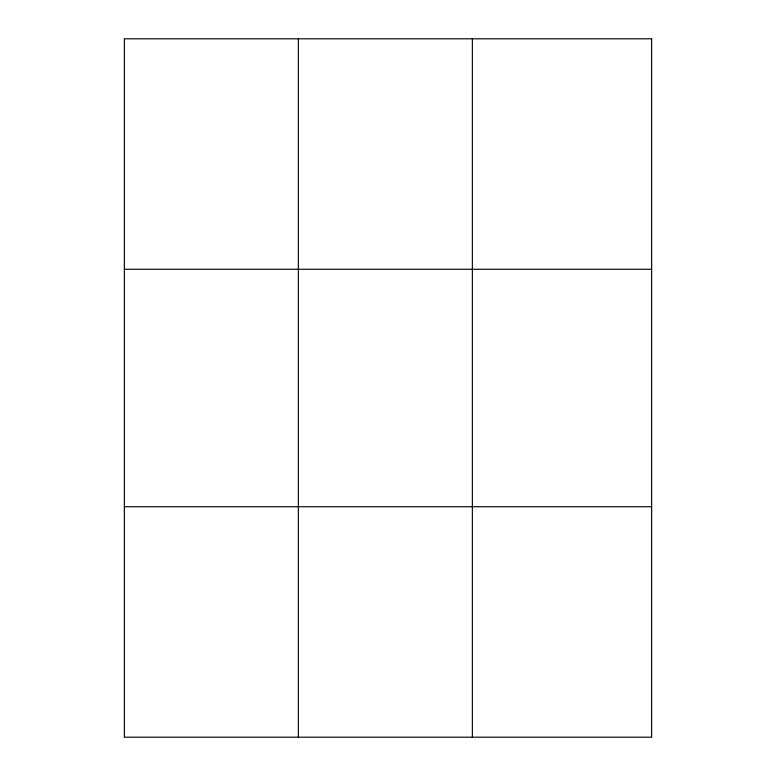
<?xml version="1.0" encoding="UTF-8"?>
<svg xmlns="http://www.w3.org/2000/svg" width="776" height="776" viewBox="0 0 776 776"><rect width="100%" height="100%" fill="white"/><g stroke="black" fill="none" stroke-linecap="round" stroke-linejoin="round"><path stroke-width="1.16" d="M298.362 38.8L298.362 737.2M472.361 38.8L472.361 737.2M124.364 269.272L651.636 269.272M124.364 506.728L651.636 506.728M651.636 38.8L651.636 737.2L124.364 737.2L124.364 38.8L651.636 38.8"/></g></svg>
